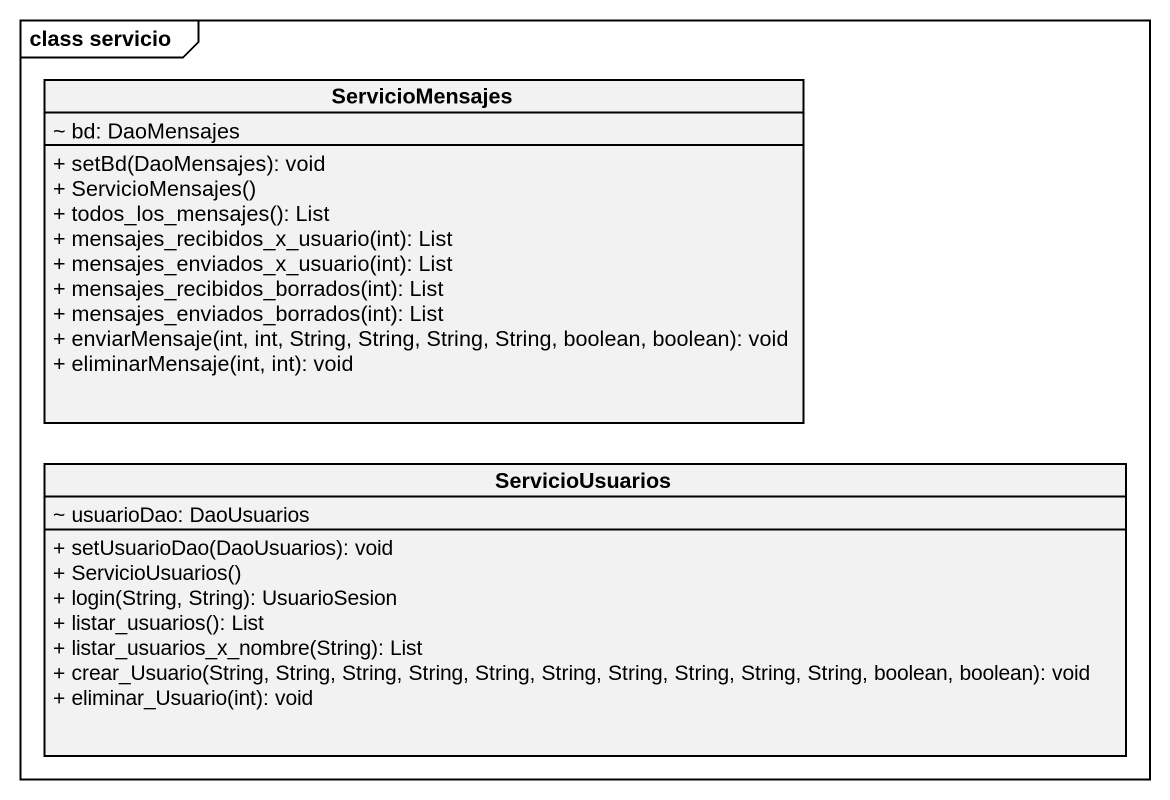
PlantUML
@startuml
mainframe class servicio
hide circle
hide empty members
skinparam classAttributeIconSize 0
class ServicioMensajes {
  ~ bd: DaoMensajes
  + setBd(DaoMensajes): void
  + ServicioMensajes()
  + todos_los_mensajes(): List
  + mensajes_recibidos_x_usuario(int): List
  + mensajes_enviados_x_usuario(int): List
  + mensajes_recibidos_borrados(int): List
  + mensajes_enviados_borrados(int): List
  + enviarMensaje(int, int, String, String, String, String, boolean, boolean): void
  + eliminarMensaje(int, int): void
}
class ServicioUsuarios {
  ~ usuarioDao: DaoUsuarios
  + setUsuarioDao(DaoUsuarios): void
  + ServicioUsuarios()
  + login(String, String): UsuarioSesion
  + listar_usuarios(): List
  + listar_usuarios_x_nombre(String): List
  + crear_Usuario(String, String, String, String, String, String, String, String, String, String, boolean, boolean): void
  + eliminar_Usuario(int): void
}
@enduml
